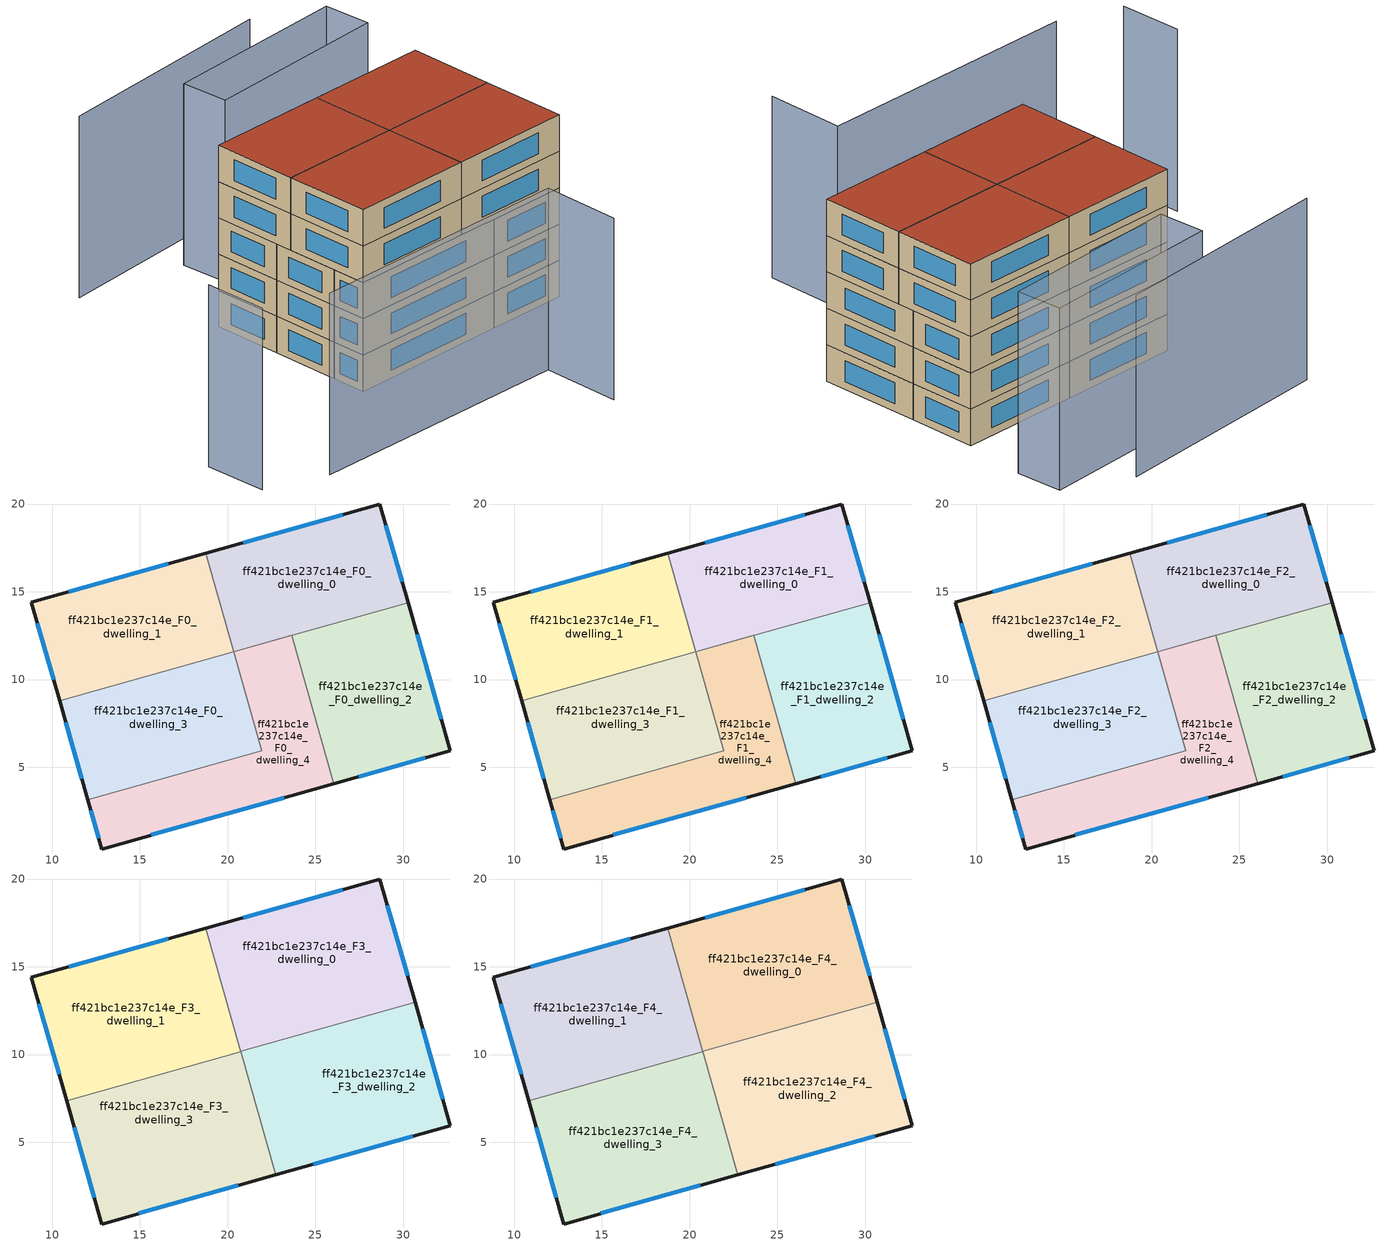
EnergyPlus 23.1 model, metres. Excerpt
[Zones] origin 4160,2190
ff421bc1e237c14e_F0_dwelling_0
 floor ground (EU_floor_Construction): 28.69,20 30.28,14.38 20.35,11.58 18.76,17.21 z0
 wall outside (EU_wall_Construction): 30.28,14.38 28.69,20 18.76,17.21 z0:3
 wall to ff421bc1e237c14e_F0_dwelling_1 (EU_wall_Construction): 18.76,17.21 20.35,11.58 z0:3
 wall to ff421bc1e237c14e_F0_dwelling_2 (EU_wall_Construction): 23.67,12.52 30.28,14.38 z0:3
 wall to ff421bc1e237c14e_F0_dwelling_3 (EU_wall_Construction): 20.35,11.58 23.67,12.52 z0:3
 window (EU_Window_Construction): 26.56,19.41 20.89,17.81 / 29.94,15.59 29.03,18.8 z0.64:2.36
ff421bc1e237c14e_F0_dwelling_1
 floor ground (EU_floor_Construction): 18.76,17.21 20.35,11.58 10.42,8.78 8.82,14.41 z0
 wall outside (EU_wall_Construction): 18.76,17.21 8.82,14.41 10.42,8.78 z0:3
 wall to ff421bc1e237c14e_F0_dwelling_3 (EU_wall_Construction): 10.42,8.78 20.35,11.58 z0:3
 window (EU_Window_Construction): 9.17,13.2 10.08,9.99 / 16.63,16.61 10.95,15 z0.64:2.36
ff421bc1e237c14e_F0_dwelling_2
 floor ground (EU_floor_Construction): 30.28,14.38 32.68,5.95 26.05,4.08 23.67,12.52 z0
 wall outside (EU_wall_Construction): 26.05,4.08 32.68,5.95 30.28,14.38 z0:3
 wall to ff421bc1e237c14e_F0_dwelling_4 (EU_wall_Construction): 23.67,12.52 26.05,4.08 z0:3
 window (EU_Window_Construction): 27.47,4.48 31.26,5.54 / 32.17,7.75 30.8,12.57 z0.64:2.36
ff421bc1e237c14e_F0_dwelling_3
 floor ground (EU_floor_Construction): 23.67,12.52 20.36,11.58 21.95,5.96 12.03,3.16 10.42,8.78 z0
 wall outside (EU_wall_Construction): 10.42,8.78 12.03,3.16 z0:3
 wall to ff421bc1e237c14e_F0_dwelling_4 (EU_wall_Construction): 12.03,3.16 21.95,5.96 20.36,11.58 23.67,12.52 z0:3
 window (EU_Window_Construction): 10.77,7.58 11.68,4.36 z0.64:2.36
ff421bc1e237c14e_F0_dwelling_4
 floor ground (EU_floor_Construction): 23.67,12.52 26.05,4.08 12.83,0.34 12.03,3.16 21.95,5.96 20.36,11.58 z0
 wall outside (EU_wall_Construction): 12.03,3.16 12.83,0.34 26.05,4.08 z0:3
 window (EU_Window_Construction): 15.66,1.14 23.22,3.28 / 12.2,2.56 12.66,0.95 z0.64:2.36
ff421bc1e237c14e_F1_dwelling_0
 floor to ff421bc1e237c14e_F0_dwelling_0 (EU_floor_Construction): 28.69,20 30.28,14.38 20.35,11.58 18.76,17.21 z3
 wall outside (EU_wall_Construction): 30.28,14.38 28.69,20 18.76,17.21 z3:6
 wall to ff421bc1e237c14e_F1_dwelling_1 (EU_wall_Construction): 18.76,17.21 20.35,11.58 z3:6
 wall to ff421bc1e237c14e_F1_dwelling_2 (EU_wall_Construction): 23.67,12.52 30.28,14.38 z3:6
 wall to ff421bc1e237c14e_F1_dwelling_3 (EU_wall_Construction): 20.35,11.58 23.67,12.52 z3:6
 window (EU_Window_Construction): 26.56,19.41 20.89,17.81 / 29.94,15.59 29.03,18.8 z3.64:5.36
ff421bc1e237c14e_F1_dwelling_1
 floor to ff421bc1e237c14e_F0_dwelling_1 (EU_floor_Construction): 18.76,17.21 20.35,11.58 10.42,8.78 8.82,14.41 z3
 wall outside (EU_wall_Construction): 18.76,17.21 8.82,14.41 10.42,8.78 z3:6
 wall to ff421bc1e237c14e_F1_dwelling_3 (EU_wall_Construction): 10.42,8.78 20.35,11.58 z3:6
 window (EU_Window_Construction): 9.17,13.2 10.08,9.99 / 16.63,16.61 10.95,15 z3.64:5.36
ff421bc1e237c14e_F1_dwelling_2
 floor to ff421bc1e237c14e_F0_dwelling_2 (EU_floor_Construction): 30.28,14.38 32.68,5.95 26.05,4.08 23.67,12.52 z3
 wall outside (EU_wall_Construction): 26.05,4.08 32.68,5.95 30.28,14.38 z3:6
 wall to ff421bc1e237c14e_F1_dwelling_4 (EU_wall_Construction): 23.67,12.52 26.05,4.08 z3:6
 window (EU_Window_Construction): 27.47,4.48 31.26,5.54 / 32.17,7.75 30.8,12.57 z3.64:5.36
ff421bc1e237c14e_F1_dwelling_3
 floor to ff421bc1e237c14e_F0_dwelling_3 (EU_floor_Construction): 23.67,12.52 20.36,11.58 21.95,5.96 12.03,3.16 10.42,8.78 z3
 wall outside (EU_wall_Construction): 10.42,8.78 12.03,3.16 z3:6
 wall to ff421bc1e237c14e_F1_dwelling_4 (EU_wall_Construction): 12.03,3.16 21.95,5.96 20.36,11.58 23.67,12.52 z3:6
 window (EU_Window_Construction): 10.77,7.58 11.68,4.36 z3.64:5.36
ff421bc1e237c14e_F1_dwelling_4
 floor to ff421bc1e237c14e_F0_dwelling_4 (EU_floor_Construction): 23.67,12.52 26.05,4.08 12.83,0.34 12.03,3.16 21.95,5.96 20.36,11.58 z3
 wall outside (EU_wall_Construction): 12.03,3.16 12.83,0.34 26.05,4.08 z3:6
 window (EU_Window_Construction): 15.66,1.14 23.22,3.28 / 12.2,2.56 12.66,0.95 z3.64:5.36
ff421bc1e237c14e_F2_dwelling_0
 floor to ff421bc1e237c14e_F1_dwelling_0 (EU_floor_Construction): 28.69,20 30.28,14.38 20.35,11.58 18.76,17.21 z6
 wall outside (EU_wall_Construction): 30.28,14.38 28.69,20 18.76,17.21 z6:9
 wall to ff421bc1e237c14e_F2_dwelling_1 (EU_wall_Construction): 18.76,17.21 20.35,11.58 z6:9
 wall to ff421bc1e237c14e_F2_dwelling_2 (EU_wall_Construction): 23.67,12.52 30.28,14.38 z6:9
 wall to ff421bc1e237c14e_F2_dwelling_3 (EU_wall_Construction): 20.35,11.58 23.67,12.52 z6:9
 window (EU_Window_Construction): 26.56,19.41 20.89,17.81 / 29.94,15.59 29.03,18.8 z6.64:8.36
ff421bc1e237c14e_F2_dwelling_1
 floor to ff421bc1e237c14e_F1_dwelling_1 (EU_floor_Construction): 18.76,17.21 20.35,11.58 10.42,8.78 8.82,14.41 z6
 wall outside (EU_wall_Construction): 18.76,17.21 8.82,14.41 10.42,8.78 z6:9
 wall to ff421bc1e237c14e_F2_dwelling_3 (EU_wall_Construction): 10.42,8.78 20.35,11.58 z6:9
 window (EU_Window_Construction): 9.17,13.2 10.08,9.99 / 16.63,16.61 10.95,15 z6.64:8.36
 ceiling adiabatic (EU_roof_Construction): 20.35,11.58 18.76,17.21 8.82,14.41 10.42,8.78 z9
ff421bc1e237c14e_F2_dwelling_2
 floor to ff421bc1e237c14e_F1_dwelling_2 (EU_floor_Construction): 30.28,14.38 32.68,5.95 26.05,4.08 23.67,12.52 z6
 wall outside (EU_wall_Construction): 26.05,4.08 32.68,5.95 30.28,14.38 z6:9
 wall to ff421bc1e237c14e_F2_dwelling_4 (EU_wall_Construction): 23.67,12.52 26.05,4.08 z6:9
 window (EU_Window_Construction): 27.47,4.48 31.26,5.54 / 32.17,7.75 30.8,12.57 z6.64:8.36
ff421bc1e237c14e_F2_dwelling_3
 floor to ff421bc1e237c14e_F1_dwelling_3 (EU_floor_Construction): 23.67,12.52 20.36,11.58 21.95,5.96 12.03,3.16 10.42,8.78 z6
 wall outside (EU_wall_Construction): 10.42,8.78 12.03,3.16 z6:9
 wall to ff421bc1e237c14e_F2_dwelling_4 (EU_wall_Construction): 12.03,3.16 21.95,5.96 20.36,11.58 23.67,12.52 z6:9
 window (EU_Window_Construction): 10.77,7.58 11.68,4.36 z6.64:8.36
 ceiling adiabatic (EU_roof_Construction): 20.75,10.17 20.35,11.58 10.42,8.78 10.83,7.38 20.76,10.18 z9
ff421bc1e237c14e_F2_dwelling_4
 floor to ff421bc1e237c14e_F1_dwelling_4 (EU_floor_Construction): 23.67,12.52 26.05,4.08 12.83,0.34 12.03,3.16 21.95,5.96 20.36,11.58 z6
 wall outside (EU_wall_Construction): 12.03,3.16 12.83,0.34 26.05,4.08 z6:9
 window (EU_Window_Construction): 15.66,1.14 23.22,3.28 / 12.2,2.56 12.66,0.95 z6.64:8.36
 ceiling adiabatic (EU_roof_Construction): 21.95,5.96 20.76,10.18 24.07,11.11 23.67,12.52 20.36,11.58 z9
ff421bc1e237c14e_F3_dwelling_0
 floor to ff421bc1e237c14e_F2_dwelling_0 (EU_floor_Construction): 28.69,20 30.28,14.38 20.35,11.58 18.76,17.21 z9
 floor to ff421bc1e237c14e_F2_dwelling_2 (EU_floor_Construction): 30.28,14.38 30.68,12.98 24.07,11.11 23.67,12.52 z9
 floor adiabatic (EU_floor_Construction): 23.67,12.52 24.07,11.11 20.76,10.18 20.36,11.58 z9
 floor to ff421bc1e237c14e_F2_dwelling_3 (EU_floor_Construction): 23.23,12.39 20.36,11.58 20.76,10.18 20.75,10.17 20.35,11.58 z9
 wall outside (EU_wall_Construction): 30.68,12.98 28.69,20 18.76,17.21 z9:12
 wall to ff421bc1e237c14e_F3_dwelling_1 (EU_wall_Construction): 18.76,17.21 20.75,10.17 z9:12
 wall to ff421bc1e237c14e_F3_dwelling_2 (EU_wall_Construction): 20.76,10.18 30.68,12.98 z9:12
 wall to ff421bc1e237c14e_F3_dwelling_3 (EU_wall_Construction): 20.75,10.17 20.76,10.18 z9:12
 window (EU_Window_Construction): 30.26,14.48 29.11,18.5 / 26.56,19.41 20.89,17.81 z9.64:11.36
ff421bc1e237c14e_F3_dwelling_1
 floor adiabatic (EU_floor_Construction): 18.76,17.21 20.35,11.58 20.75,10.17 10.83,7.38 8.82,14.41 z9
 wall outside (EU_wall_Construction): 18.76,17.21 8.82,14.41 10.83,7.38 z9:12
 wall to ff421bc1e237c14e_F3_dwelling_3 (EU_wall_Construction): 10.83,7.38 20.75,10.17 z9:12
 window (EU_Window_Construction): 9.25,12.9 10.4,8.88 / 16.63,16.61 10.95,15.01 z9.64:11.36
ff421bc1e237c14e_F3_dwelling_2
 floor to ff421bc1e237c14e_F2_dwelling_2 (EU_floor_Construction): 30.68,12.98 32.68,5.95 26.05,4.08 24.07,11.11 z9
 floor to ff421bc1e237c14e_F2_dwelling_4 (EU_floor_Construction): 24.07,11.11 26.05,4.08 22.75,3.14 20.76,10.18 z9
 wall outside (EU_wall_Construction): 22.75,3.14 32.68,5.95 30.68,12.98 z9:12
 wall to ff421bc1e237c14e_F3_dwelling_3 (EU_wall_Construction): 20.76,10.18 22.75,3.14 z9:12
 window (EU_Window_Construction): 32.25,7.45 31.11,11.47 / 24.87,3.74 30.55,5.34 z9.64:11.36
ff421bc1e237c14e_F3_dwelling_3
 floor to ff421bc1e237c14e_F2_dwelling_3 (EU_floor_Construction): 20.76,10.18 21.95,5.96 12.03,3.16 10.83,7.38 z9
 floor to ff421bc1e237c14e_F2_dwelling_4 (EU_floor_Construction): 20.76,10.18 22.75,3.14 12.83,0.34 12.03,3.16 21.95,5.96 z9
 wall outside (EU_wall_Construction): 10.83,7.38 12.83,0.34 22.75,3.14 z9:12
 window (EU_Window_Construction): 14.95,0.94 20.62,2.54 / 11.25,5.87 12.4,1.85 z9.64:11.36
ff421bc1e237c14e_F4_dwelling_0
 floor to ff421bc1e237c14e_F3_dwelling_0 (EU_floor_Construction): 28.69,20 30.68,12.98 20.75,10.17 18.76,17.21 z12
 wall outside (EU_wall_Construction): 30.68,12.98 28.69,20 18.76,17.21 z12:15
 wall to ff421bc1e237c14e_F4_dwelling_1 (EU_wall_Construction): 18.76,17.21 20.75,10.17 z12:15
 wall to ff421bc1e237c14e_F4_dwelling_2 (EU_wall_Construction): 20.76,10.18 30.68,12.98 z12:15
 wall to ff421bc1e237c14e_F4_dwelling_3 (EU_wall_Construction): 20.75,10.17 20.76,10.18 z12:15
 window (EU_Window_Construction): 30.26,14.48 29.11,18.5 / 26.56,19.41 20.89,17.81 z12.64:14.36
 roof outside (EU_roof_Construction): 30.68,12.98 28.69,20 18.76,17.21 20.75,10.17 z15
ff421bc1e237c14e_F4_dwelling_1
 floor to ff421bc1e237c14e_F3_dwelling_1 (EU_floor_Construction): 18.76,17.21 20.75,10.17 10.83,7.38 8.82,14.41 z12
 wall outside (EU_wall_Construction): 18.76,17.21 8.82,14.41 10.83,7.38 z12:15
 wall to ff421bc1e237c14e_F4_dwelling_3 (EU_wall_Construction): 10.83,7.38 20.75,10.17 z12:15
 window (EU_Window_Construction): 9.25,12.9 10.4,8.88 / 16.63,16.61 10.95,15.01 z12.64:14.36
 roof outside (EU_roof_Construction): 20.75,10.17 18.76,17.21 8.82,14.41 10.83,7.38 z15
ff421bc1e237c14e_F4_dwelling_2
 floor to ff421bc1e237c14e_F3_dwelling_2 (EU_floor_Construction): 30.68,12.98 32.68,5.95 22.75,3.14 20.76,10.18 z12
 wall outside (EU_wall_Construction): 22.75,3.14 32.68,5.95 30.68,12.98 z12:15
 wall to ff421bc1e237c14e_F4_dwelling_3 (EU_wall_Construction): 20.76,10.18 22.75,3.14 z12:15
 window (EU_Window_Construction): 32.25,7.45 31.11,11.47 / 24.87,3.74 30.55,5.34 z12.64:14.36
 roof outside (EU_roof_Construction): 32.68,5.95 30.68,12.98 20.76,10.18 22.75,3.14 z15
ff421bc1e237c14e_F4_dwelling_3
 floor to ff421bc1e237c14e_F3_dwelling_3 (EU_floor_Construction): 20.76,10.18 22.75,3.14 12.83,0.34 10.83,7.38 z12
 wall outside (EU_wall_Construction): 10.83,7.38 12.83,0.34 22.75,3.14 z12:15
 window (EU_Window_Construction): 14.95,0.94 20.62,2.54 / 11.25,5.87 12.4,1.85 z12.64:14.36
 roof outside (EU_roof_Construction): 22.75,3.14 20.76,10.18 10.83,7.38 12.83,0.34 z15
shading: 4.14,-9.67 26.2,-3.53 / 26.2,-3.53 27.99,-9.98 / -2.82,-4.08 -1.29,-9.22 / 20.7,30.29 2.31,23.48 / 11.47,23.98 26.57,29.24 / 26.57,29.24 27.88,25.49 / 27.88,25.49 12.77,20.23 / 12.77,20.23 11.47,23.98 z0:15
[Building]
EU S2 Campaign: North Axis=0; Terrain=City; Solar Distribution=FullExterior
[Site:Location]
Yerevan-Zvartnots.Intl.AP: Latitude=40.15; Longitude=44.383; Time Zone=4; Elevation=854
[SizingPeriod:WeatherFileDays]
AnnualSizingPeriod: Begin Month=1; Begin Day of Month=1; End Month=12; End Day of Month=31; Day of Week for Start Day=Monday; Use Weather File Daylight Saving Period=No; Use Weather File Rain and Snow Indicators=No
[MATERIAL]
EU_InternalMass_Material: Roughness=MediumRough; Thickness=0.1; Conductivity=1; Density=1800; Specific Heat=900; Thermal Absorptance=0.9; Solar Absorptance=0.7; Visible Absorptance=0.7
[MATERIAL:NOMASS] Roughness=MediumRough; Thermal Absorptance=0.9; Solar Absorptance=0.7; Visible Absorptance=0.7
Name | Thermal Resistance
EU_wall_NoMass | 1.05043
EU_roof_NoMass | 1.45357
EU_floor_NoMass | 0.478065
[WINDOWMATERIAL:SIMPLEGLAZINGSYSTEM]
EU_Window_SimpleGlazing: UFactor=2.5566; Solar Heat Gain Coefficient=0.75; Visible Transmittance=0.75
[CONSTRUCTION]
EU_wall_Construction: EU_wall_NoMass
EU_roof_Construction: EU_roof_NoMass
EU_floor_Construction: EU_floor_NoMass
EU_Window_Construction: EU_Window_SimpleGlazing
EU_InternalMass_Construction: EU_InternalMass_Material
[ZONE] Type=1; Multiplier=1; Ceiling Height=autocalculate; Floor Area=autocalculate; Part of Total Floor Area=Yes
Name | Volume
ff421bc1e237c14e_F0_dwelling_0; ff421bc1e237c14e_F1_dwelling_0; ff421bc1e237c14e_F2_dwelling_0 | 180.958
ff421bc1e237c14e_F3_dwelling_0; ff421bc1e237c14e_F4_dwelling_0 | 226.184
ff421bc1e237c14e_F0_dwelling_1; ff421bc1e237c14e_F1_dwelling_1; ff421bc1e237c14e_F2_dwelling_1 | 180.942
ff421bc1e237c14e_F3_dwelling_1; ff421bc1e237c14e_F4_dwelling_1 | 226.198
ff421bc1e237c14e_F0_dwelling_2; ff421bc1e237c14e_F1_dwelling_2; ff421bc1e237c14e_F2_dwelling_2 | 180.959
ff421bc1e237c14e_F3_dwelling_2; ff421bc1e237c14e_F4_dwelling_2 | 226.195
ff421bc1e237c14e_F0_dwelling_3; ff421bc1e237c14e_F1_dwelling_3; ff421bc1e237c14e_F2_dwelling_3 | 180.956
ff421bc1e237c14e_F3_dwelling_3; ff421bc1e237c14e_F4_dwelling_3 | 226.2
ff421bc1e237c14e_F0_dwelling_4; ff421bc1e237c14e_F1_dwelling_4; ff421bc1e237c14e_F2_dwelling_4 | 180.968
[INTERNALMASS] Construction=EU_InternalMass_Construction
Name | Zone or ZoneList | Surface Area
ff421bc1e237c14e_F0_dwelling_0_EU_InternalMass | ff421bc1e237c14e_F0_dwelling_0 | 60.3199
ff421bc1e237c14e_F0_dwelling_1_EU_InternalMass | ff421bc1e237c14e_F0_dwelling_1 | 60.3132
ff421bc1e237c14e_F0_dwelling_2_EU_InternalMass | ff421bc1e237c14e_F0_dwelling_2 | 60.3209
ff421bc1e237c14e_F0_dwelling_3_EU_InternalMass | ff421bc1e237c14e_F0_dwelling_3 | 60.3191
ff421bc1e237c14e_F0_dwelling_4_EU_InternalMass | ff421bc1e237c14e_F0_dwelling_4 | 60.3225
ff421bc1e237c14e_F1_dwelling_0_EU_InternalMass | ff421bc1e237c14e_F1_dwelling_0 | 60.3199
ff421bc1e237c14e_F1_dwelling_1_EU_InternalMass | ff421bc1e237c14e_F1_dwelling_1 | 60.3132
ff421bc1e237c14e_F1_dwelling_2_EU_InternalMass | ff421bc1e237c14e_F1_dwelling_2 | 60.3209
ff421bc1e237c14e_F1_dwelling_3_EU_InternalMass | ff421bc1e237c14e_F1_dwelling_3 | 60.3191
ff421bc1e237c14e_F1_dwelling_4_EU_InternalMass | ff421bc1e237c14e_F1_dwelling_4 | 60.3225
ff421bc1e237c14e_F2_dwelling_0_EU_InternalMass | ff421bc1e237c14e_F2_dwelling_0 | 60.3199
ff421bc1e237c14e_F2_dwelling_1_EU_InternalMass | ff421bc1e237c14e_F2_dwelling_1 | 60.3132
ff421bc1e237c14e_F2_dwelling_2_EU_InternalMass | ff421bc1e237c14e_F2_dwelling_2 | 60.3209
ff421bc1e237c14e_F2_dwelling_3_EU_InternalMass | ff421bc1e237c14e_F2_dwelling_3 | 60.3191
ff421bc1e237c14e_F2_dwelling_4_EU_InternalMass | ff421bc1e237c14e_F2_dwelling_4 | 60.3225
ff421bc1e237c14e_F3_dwelling_0_EU_InternalMass | ff421bc1e237c14e_F3_dwelling_0 | 75.3947
ff421bc1e237c14e_F3_dwelling_1_EU_InternalMass | ff421bc1e237c14e_F3_dwelling_1 | 75.3993
ff421bc1e237c14e_F3_dwelling_2_EU_InternalMass | ff421bc1e237c14e_F3_dwelling_2 | 75.3984
ff421bc1e237c14e_F3_dwelling_3_EU_InternalMass | ff421bc1e237c14e_F3_dwelling_3 | 75.4001
ff421bc1e237c14e_F4_dwelling_0_EU_InternalMass | ff421bc1e237c14e_F4_dwelling_0 | 75.3947
ff421bc1e237c14e_F4_dwelling_1_EU_InternalMass | ff421bc1e237c14e_F4_dwelling_1 | 75.3993
ff421bc1e237c14e_F4_dwelling_2_EU_InternalMass | ff421bc1e237c14e_F4_dwelling_2 | 75.3984
ff421bc1e237c14e_F4_dwelling_3_EU_InternalMass | ff421bc1e237c14e_F4_dwelling_3 | 75.4001
[OTHEREQUIPMENT] Fuel Type=Electricity; Design Level Calculation Method=Watts/Area; Power per Zone Floor Area=1; Fraction Latent=0; Fraction Radiant=0; Fraction Lost=0; Carbon Dioxide Generation Rate=0; EndUse Subcategory=EU_Step8_InternalGains
Name | Zone or ZoneList or Space or SpaceList | Schedule
EU_Step8_InternalGain_ff421bc1e237c14e_F0_dwelling_0_f000 | ff421bc1e237c14e_F0_dwelling_0 | EU_Step8_GainSchedule_ff421bc1e237c14e_F0_dwelling_0_f000
EU_Step8_InternalGain_ff421bc1e237c14e_F0_dwelling_1_f000 | ff421bc1e237c14e_F0_dwelling_1 | EU_Step8_GainSchedule_ff421bc1e237c14e_F0_dwelling_1_f000
EU_Step8_InternalGain_ff421bc1e237c14e_F0_dwelling_2_f000 | ff421bc1e237c14e_F0_dwelling_2 | EU_Step8_GainSchedule_ff421bc1e237c14e_F0_dwelling_2_f000
EU_Step8_InternalGain_ff421bc1e237c14e_F0_dwelling_3_f000 | ff421bc1e237c14e_F0_dwelling_3 | EU_Step8_GainSchedule_ff421bc1e237c14e_F0_dwelling_3_f000
EU_Step8_InternalGain_ff421bc1e237c14e_F0_dwelling_4_f000 | ff421bc1e237c14e_F0_dwelling_4 | EU_Step8_GainSchedule_ff421bc1e237c14e_F0_dwelling_4_f000
EU_Step8_InternalGain_ff421bc1e237c14e_F1_dwelling_0_f000 | ff421bc1e237c14e_F1_dwelling_0 | EU_Step8_GainSchedule_ff421bc1e237c14e_F1_dwelling_0_f000
EU_Step8_InternalGain_ff421bc1e237c14e_F1_dwelling_1_f000 | ff421bc1e237c14e_F1_dwelling_1 | EU_Step8_GainSchedule_ff421bc1e237c14e_F1_dwelling_1_f000
EU_Step8_InternalGain_ff421bc1e237c14e_F1_dwelling_2_f000 | ff421bc1e237c14e_F1_dwelling_2 | EU_Step8_GainSchedule_ff421bc1e237c14e_F1_dwelling_2_f000
EU_Step8_InternalGain_ff421bc1e237c14e_F1_dwelling_3_f000 | ff421bc1e237c14e_F1_dwelling_3 | EU_Step8_GainSchedule_ff421bc1e237c14e_F1_dwelling_3_f000
EU_Step8_InternalGain_ff421bc1e237c14e_F1_dwelling_4_f000 | ff421bc1e237c14e_F1_dwelling_4 | EU_Step8_GainSchedule_ff421bc1e237c14e_F1_dwelling_4_f000
EU_Step8_InternalGain_ff421bc1e237c14e_F2_dwelling_0_f000 | ff421bc1e237c14e_F2_dwelling_0 | EU_Step8_GainSchedule_ff421bc1e237c14e_F2_dwelling_0_f000
EU_Step8_InternalGain_ff421bc1e237c14e_F2_dwelling_1_f000 | ff421bc1e237c14e_F2_dwelling_1 | EU_Step8_GainSchedule_ff421bc1e237c14e_F2_dwelling_1_f000
EU_Step8_InternalGain_ff421bc1e237c14e_F2_dwelling_2_f000 | ff421bc1e237c14e_F2_dwelling_2 | EU_Step8_GainSchedule_ff421bc1e237c14e_F2_dwelling_2_f000
EU_Step8_InternalGain_ff421bc1e237c14e_F2_dwelling_3_f000 | ff421bc1e237c14e_F2_dwelling_3 | EU_Step8_GainSchedule_ff421bc1e237c14e_F2_dwelling_3_f000
EU_Step8_InternalGain_ff421bc1e237c14e_F2_dwelling_4_f000 | ff421bc1e237c14e_F2_dwelling_4 | EU_Step8_GainSchedule_ff421bc1e237c14e_F2_dwelling_4_f000
EU_Step8_InternalGain_ff421bc1e237c14e_F3_dwelling_0_f000 | ff421bc1e237c14e_F3_dwelling_0 | EU_Step8_GainSchedule_ff421bc1e237c14e_F3_dwelling_0_f000
EU_Step8_InternalGain_ff421bc1e237c14e_F3_dwelling_1_f000 | ff421bc1e237c14e_F3_dwelling_1 | EU_Step8_GainSchedule_ff421bc1e237c14e_F3_dwelling_1_f000
EU_Step8_InternalGain_ff421bc1e237c14e_F3_dwelling_2_f000 | ff421bc1e237c14e_F3_dwelling_2 | EU_Step8_GainSchedule_ff421bc1e237c14e_F3_dwelling_2_f000
EU_Step8_InternalGain_ff421bc1e237c14e_F3_dwelling_3_f000 | ff421bc1e237c14e_F3_dwelling_3 | EU_Step8_GainSchedule_ff421bc1e237c14e_F3_dwelling_3_f000
EU_Step8_InternalGain_ff421bc1e237c14e_F4_dwelling_0_f000 | ff421bc1e237c14e_F4_dwelling_0 | EU_Step8_GainSchedule_ff421bc1e237c14e_F4_dwelling_0_f000
EU_Step8_InternalGain_ff421bc1e237c14e_F4_dwelling_1_f000 | ff421bc1e237c14e_F4_dwelling_1 | EU_Step8_GainSchedule_ff421bc1e237c14e_F4_dwelling_1_f000
EU_Step8_InternalGain_ff421bc1e237c14e_F4_dwelling_2_f000 | ff421bc1e237c14e_F4_dwelling_2 | EU_Step8_GainSchedule_ff421bc1e237c14e_F4_dwelling_2_f000
EU_Step8_InternalGain_ff421bc1e237c14e_F4_dwelling_3_f000 | ff421bc1e237c14e_F4_dwelling_3 | EU_Step8_GainSchedule_ff421bc1e237c14e_F4_dwelling_3_f000
[ZONEVENTILATION:DESIGNFLOWRATE] Schedule=EU_AlwaysOn; Design Flow Rate Calculation Method=AirChanges/Hour; Air Changes per Hour=0.557805; Ventilation Type=Natural; Fan Pressure Rise=0; Fan Total Efficiency=1; Constant Term Coefficient=1; Temperature Term Coefficient=0; Velocity Term Coefficient=0; Velocity Squared Term Coefficient=0; Minimum Indoor Temperature=-100; Maximum Indoor Temperature=100; Delta Temperature=-100; Minimum Outdoor Temperature=-100; Maximum Outdoor Temperature=100; Maximum Wind Speed=40
Name | Zone or ZoneList or Space or SpaceList
EU_ConstantAir_ff421bc1e237c14e_F0_dwelling_0 | ff421bc1e237c14e_F0_dwelling_0
EU_ConstantAir_ff421bc1e237c14e_F0_dwelling_1 | ff421bc1e237c14e_F0_dwelling_1
EU_ConstantAir_ff421bc1e237c14e_F0_dwelling_2 | ff421bc1e237c14e_F0_dwelling_2
EU_ConstantAir_ff421bc1e237c14e_F0_dwelling_3 | ff421bc1e237c14e_F0_dwelling_3
EU_ConstantAir_ff421bc1e237c14e_F0_dwelling_4 | ff421bc1e237c14e_F0_dwelling_4
EU_ConstantAir_ff421bc1e237c14e_F1_dwelling_0 | ff421bc1e237c14e_F1_dwelling_0
EU_ConstantAir_ff421bc1e237c14e_F1_dwelling_1 | ff421bc1e237c14e_F1_dwelling_1
EU_ConstantAir_ff421bc1e237c14e_F1_dwelling_2 | ff421bc1e237c14e_F1_dwelling_2
EU_ConstantAir_ff421bc1e237c14e_F1_dwelling_3 | ff421bc1e237c14e_F1_dwelling_3
EU_ConstantAir_ff421bc1e237c14e_F1_dwelling_4 | ff421bc1e237c14e_F1_dwelling_4
EU_ConstantAir_ff421bc1e237c14e_F2_dwelling_0 | ff421bc1e237c14e_F2_dwelling_0
EU_ConstantAir_ff421bc1e237c14e_F2_dwelling_1 | ff421bc1e237c14e_F2_dwelling_1
EU_ConstantAir_ff421bc1e237c14e_F2_dwelling_2 | ff421bc1e237c14e_F2_dwelling_2
EU_ConstantAir_ff421bc1e237c14e_F2_dwelling_3 | ff421bc1e237c14e_F2_dwelling_3
EU_ConstantAir_ff421bc1e237c14e_F2_dwelling_4 | ff421bc1e237c14e_F2_dwelling_4
EU_ConstantAir_ff421bc1e237c14e_F3_dwelling_0 | ff421bc1e237c14e_F3_dwelling_0
EU_ConstantAir_ff421bc1e237c14e_F3_dwelling_1 | ff421bc1e237c14e_F3_dwelling_1
EU_ConstantAir_ff421bc1e237c14e_F3_dwelling_2 | ff421bc1e237c14e_F3_dwelling_2
EU_ConstantAir_ff421bc1e237c14e_F3_dwelling_3 | ff421bc1e237c14e_F3_dwelling_3
EU_ConstantAir_ff421bc1e237c14e_F4_dwelling_0 | ff421bc1e237c14e_F4_dwelling_0
EU_ConstantAir_ff421bc1e237c14e_F4_dwelling_1 | ff421bc1e237c14e_F4_dwelling_1
EU_ConstantAir_ff421bc1e237c14e_F4_dwelling_2 | ff421bc1e237c14e_F4_dwelling_2
EU_ConstantAir_ff421bc1e237c14e_F4_dwelling_3 | ff421bc1e237c14e_F4_dwelling_3
[HVACTEMPLATE:THERMOSTAT] Constant Heating Setpoint=20; Constant Cooling Setpoint=50
EU_HeatOnly_ff421bc1e237c14e_F0_dwelling_0; EU_HeatOnly_ff421bc1e237c14e_F0_dwelling_1; EU_HeatOnly_ff421bc1e237c14e_F0_dwelling_2; EU_HeatOnly_ff421bc1e237c14e_F0_dwelling_3; EU_HeatOnly_ff421bc1e237c14e_F0_dwelling_4; EU_HeatOnly_ff421bc1e237c14e_F1_dwelling_0; EU_HeatOnly_ff421bc1e237c14e_F1_dwelling_1; EU_HeatOnly_ff421bc1e237c14e_F1_dwelling_2; EU_HeatOnly_ff421bc1e237c14e_F1_dwelling_3; EU_HeatOnly_ff421bc1e237c14e_F1_dwelling_4; EU_HeatOnly_ff421bc1e237c14e_F2_dwelling_0; EU_HeatOnly_ff421bc1e237c14e_F2_dwelling_1; EU_HeatOnly_ff421bc1e237c14e_F2_dwelling_2; EU_HeatOnly_ff421bc1e237c14e_F2_dwelling_3; EU_HeatOnly_ff421bc1e237c14e_F2_dwelling_4; EU_HeatOnly_ff421bc1e237c14e_F3_dwelling_0; EU_HeatOnly_ff421bc1e237c14e_F3_dwelling_1; EU_HeatOnly_ff421bc1e237c14e_F3_dwelling_2; EU_HeatOnly_ff421bc1e237c14e_F3_dwelling_3; EU_HeatOnly_ff421bc1e237c14e_F4_dwelling_0; EU_HeatOnly_ff421bc1e237c14e_F4_dwelling_1; EU_HeatOnly_ff421bc1e237c14e_F4_dwelling_2; EU_HeatOnly_ff421bc1e237c14e_F4_dwelling_3
[HVACTEMPLATE:ZONE:IDEALLOADSAIRSYSTEM] System Availability Schedule=EU_AlwaysOn; Maximum Heating Supply Air Temperature=50; Minimum Cooling Supply Air Temperature=13; Maximum Heating Supply Air Humidity Ratio=0.0156; Minimum Cooling Supply Air Humidity Ratio=0.0077; Heating Limit=NoLimit; Cooling Limit=NoLimit; Heating Availability Schedule=EU_AlwaysOn; Cooling Availability Schedule=EU_CoolingOff; Dehumidification Control Type=ConstantSensibleHeatRatio; Cooling Sensible Heat Ratio=0.7; Dehumidification Setpoint=60; Humidification Control Type=None; Humidification Setpoint=30; Outdoor Air Method=None; Outdoor Air Flow Rate per Person=0.00944; Outdoor Air Flow Rate per Zone Floor Area=0; Outdoor Air Flow Rate per Zone=0; Demand Controlled Ventilation Type=None; Outdoor Air Economizer Type=NoEconomizer; Heat Recovery Type=None; Sensible Heat Recovery Effectiveness=0.7; Latent Heat Recovery Effectiveness=0.65
Name | Template Thermostat
ff421bc1e237c14e_F0_dwelling_0 | EU_HeatOnly_ff421bc1e237c14e_F0_dwelling_0
ff421bc1e237c14e_F0_dwelling_1 | EU_HeatOnly_ff421bc1e237c14e_F0_dwelling_1
ff421bc1e237c14e_F0_dwelling_2 | EU_HeatOnly_ff421bc1e237c14e_F0_dwelling_2
ff421bc1e237c14e_F0_dwelling_3 | EU_HeatOnly_ff421bc1e237c14e_F0_dwelling_3
ff421bc1e237c14e_F0_dwelling_4 | EU_HeatOnly_ff421bc1e237c14e_F0_dwelling_4
ff421bc1e237c14e_F1_dwelling_0 | EU_HeatOnly_ff421bc1e237c14e_F1_dwelling_0
ff421bc1e237c14e_F1_dwelling_1 | EU_HeatOnly_ff421bc1e237c14e_F1_dwelling_1
ff421bc1e237c14e_F1_dwelling_2 | EU_HeatOnly_ff421bc1e237c14e_F1_dwelling_2
ff421bc1e237c14e_F1_dwelling_3 | EU_HeatOnly_ff421bc1e237c14e_F1_dwelling_3
ff421bc1e237c14e_F1_dwelling_4 | EU_HeatOnly_ff421bc1e237c14e_F1_dwelling_4
ff421bc1e237c14e_F2_dwelling_0 | EU_HeatOnly_ff421bc1e237c14e_F2_dwelling_0
ff421bc1e237c14e_F2_dwelling_1 | EU_HeatOnly_ff421bc1e237c14e_F2_dwelling_1
ff421bc1e237c14e_F2_dwelling_2 | EU_HeatOnly_ff421bc1e237c14e_F2_dwelling_2
ff421bc1e237c14e_F2_dwelling_3 | EU_HeatOnly_ff421bc1e237c14e_F2_dwelling_3
ff421bc1e237c14e_F2_dwelling_4 | EU_HeatOnly_ff421bc1e237c14e_F2_dwelling_4
ff421bc1e237c14e_F3_dwelling_0 | EU_HeatOnly_ff421bc1e237c14e_F3_dwelling_0
ff421bc1e237c14e_F3_dwelling_1 | EU_HeatOnly_ff421bc1e237c14e_F3_dwelling_1
ff421bc1e237c14e_F3_dwelling_2 | EU_HeatOnly_ff421bc1e237c14e_F3_dwelling_2
ff421bc1e237c14e_F3_dwelling_3 | EU_HeatOnly_ff421bc1e237c14e_F3_dwelling_3
ff421bc1e237c14e_F4_dwelling_0 | EU_HeatOnly_ff421bc1e237c14e_F4_dwelling_0
ff421bc1e237c14e_F4_dwelling_1 | EU_HeatOnly_ff421bc1e237c14e_F4_dwelling_1
ff421bc1e237c14e_F4_dwelling_2 | EU_HeatOnly_ff421bc1e237c14e_F4_dwelling_2
ff421bc1e237c14e_F4_dwelling_3 | EU_HeatOnly_ff421bc1e237c14e_F4_dwelling_3
[SIZING:ZONE] Zone Cooling Design Supply Air Temperature Input Method=SupplyAirTemperature; Zone Cooling Design Supply Air Temperature=13; Zone Heating Design Supply Air Temperature Input Method=SupplyAirTemperature; Zone Heating Design Supply Air Temperature=50; Zone Cooling Design Supply Air Humidity Ratio=0.008; Zone Heating Design Supply Air Humidity Ratio=0.008; Cooling Design Air Flow Method=DesignDay; Cooling Design Air Flow Rate=0; Cooling Minimum Air Flow per Zone Floor Area=0.000762; Cooling Minimum Air Flow=0; Cooling Minimum Air Flow Fraction=0.2; Heating Design Air Flow Method=DesignDay; Heating Design Air Flow Rate=0; Heating Maximum Air Flow per Zone Floor Area=0.002032; Heating Maximum Air Flow=0.141576; Heating Maximum Air Flow Fraction=0.3; Account for Dedicated Outdoor Air System=No; Dedicated Outdoor Air System Control Strategy=NeutralSupplyAir; Dedicated Outdoor Air Low Setpoint Temperature for Design=autosize; Dedicated Outdoor Air High Setpoint Temperature for Design=autosize; Zone Load Sizing Method=Sensible Load Only No Latent Load; Zone Latent Cooling Design Supply Air Humidity Ratio Input Method=HumidityRatioDifference; Zone Cooling Design Supply Air Humidity Ratio Difference=0.005; Zone Latent Heating Design Supply Air Humidity Ratio Input Method=HumidityRatioDifference; Zone Humidification Design Supply Air Humidity Ratio Difference=0.005
ff421bc1e237c14e_F0_dwelling_0; ff421bc1e237c14e_F0_dwelling_1; ff421bc1e237c14e_F0_dwelling_2; ff421bc1e237c14e_F0_dwelling_3; ff421bc1e237c14e_F0_dwelling_4; ff421bc1e237c14e_F1_dwelling_0; ff421bc1e237c14e_F1_dwelling_1; ff421bc1e237c14e_F1_dwelling_2; ff421bc1e237c14e_F1_dwelling_3; ff421bc1e237c14e_F1_dwelling_4; ff421bc1e237c14e_F2_dwelling_0; ff421bc1e237c14e_F2_dwelling_1; ff421bc1e237c14e_F2_dwelling_2; ff421bc1e237c14e_F2_dwelling_3; ff421bc1e237c14e_F2_dwelling_4; ff421bc1e237c14e_F3_dwelling_0; ff421bc1e237c14e_F3_dwelling_1; ff421bc1e237c14e_F3_dwelling_2; ff421bc1e237c14e_F3_dwelling_3; ff421bc1e237c14e_F4_dwelling_0; ff421bc1e237c14e_F4_dwelling_1; ff421bc1e237c14e_F4_dwelling_2; ff421bc1e237c14e_F4_dwelling_3
[SCHEDULE:CONSTANT]
Name | Hourly Value
EU_AlwaysOn | 1
EU_CoolingOff | 0
[SCHEDULE:FILE] Column Number=1; Rows to Skip at Top=0; Number of Hours of Data=8760; Column Separator=Comma; Interpolate to Timestep=No; Minutes per Item=60; Adjust Schedule for Daylight Savings=Yes
Name | File
EU_Step8_GainSchedule_ff421bc1e237c14e_F0_dwelling_0_f000 | ../../schedules/ff421bc1e237c14e/ff421bc1e237c14e_F0_dwelling_0_f000_gain.csv
EU_Step8_GainSchedule_ff421bc1e237c14e_F0_dwelling_1_f000 | ../../schedules/ff421bc1e237c14e/ff421bc1e237c14e_F0_dwelling_1_f000_gain.csv
EU_Step8_GainSchedule_ff421bc1e237c14e_F0_dwelling_2_f000 | ../../schedules/ff421bc1e237c14e/ff421bc1e237c14e_F0_dwelling_2_f000_gain.csv
EU_Step8_GainSchedule_ff421bc1e237c14e_F0_dwelling_3_f000 | ../../schedules/ff421bc1e237c14e/ff421bc1e237c14e_F0_dwelling_3_f000_gain.csv
EU_Step8_GainSchedule_ff421bc1e237c14e_F0_dwelling_4_f000 | ../../schedules/ff421bc1e237c14e/ff421bc1e237c14e_F0_dwelling_4_f000_gain.csv
EU_Step8_GainSchedule_ff421bc1e237c14e_F1_dwelling_0_f000 | ../../schedules/ff421bc1e237c14e/ff421bc1e237c14e_F1_dwelling_0_f000_gain.csv
EU_Step8_GainSchedule_ff421bc1e237c14e_F1_dwelling_1_f000 | ../../schedules/ff421bc1e237c14e/ff421bc1e237c14e_F1_dwelling_1_f000_gain.csv
EU_Step8_GainSchedule_ff421bc1e237c14e_F1_dwelling_2_f000 | ../../schedules/ff421bc1e237c14e/ff421bc1e237c14e_F1_dwelling_2_f000_gain.csv
EU_Step8_GainSchedule_ff421bc1e237c14e_F1_dwelling_3_f000 | ../../schedules/ff421bc1e237c14e/ff421bc1e237c14e_F1_dwelling_3_f000_gain.csv
EU_Step8_GainSchedule_ff421bc1e237c14e_F1_dwelling_4_f000 | ../../schedules/ff421bc1e237c14e/ff421bc1e237c14e_F1_dwelling_4_f000_gain.csv
EU_Step8_GainSchedule_ff421bc1e237c14e_F2_dwelling_0_f000 | ../../schedules/ff421bc1e237c14e/ff421bc1e237c14e_F2_dwelling_0_f000_gain.csv
EU_Step8_GainSchedule_ff421bc1e237c14e_F2_dwelling_1_f000 | ../../schedules/ff421bc1e237c14e/ff421bc1e237c14e_F2_dwelling_1_f000_gain.csv
EU_Step8_GainSchedule_ff421bc1e237c14e_F2_dwelling_2_f000 | ../../schedules/ff421bc1e237c14e/ff421bc1e237c14e_F2_dwelling_2_f000_gain.csv
EU_Step8_GainSchedule_ff421bc1e237c14e_F2_dwelling_3_f000 | ../../schedules/ff421bc1e237c14e/ff421bc1e237c14e_F2_dwelling_3_f000_gain.csv
EU_Step8_GainSchedule_ff421bc1e237c14e_F2_dwelling_4_f000 | ../../schedules/ff421bc1e237c14e/ff421bc1e237c14e_F2_dwelling_4_f000_gain.csv
EU_Step8_GainSchedule_ff421bc1e237c14e_F3_dwelling_0_f000 | ../../schedules/ff421bc1e237c14e/ff421bc1e237c14e_F3_dwelling_0_f000_gain.csv
EU_Step8_GainSchedule_ff421bc1e237c14e_F3_dwelling_1_f000 | ../../schedules/ff421bc1e237c14e/ff421bc1e237c14e_F3_dwelling_1_f000_gain.csv
EU_Step8_GainSchedule_ff421bc1e237c14e_F3_dwelling_2_f000 | ../../schedules/ff421bc1e237c14e/ff421bc1e237c14e_F3_dwelling_2_f000_gain.csv
EU_Step8_GainSchedule_ff421bc1e237c14e_F3_dwelling_3_f000 | ../../schedules/ff421bc1e237c14e/ff421bc1e237c14e_F3_dwelling_3_f000_gain.csv
EU_Step8_GainSchedule_ff421bc1e237c14e_F4_dwelling_0_f000 | ../../schedules/ff421bc1e237c14e/ff421bc1e237c14e_F4_dwelling_0_f000_gain.csv
EU_Step8_GainSchedule_ff421bc1e237c14e_F4_dwelling_1_f000 | ../../schedules/ff421bc1e237c14e/ff421bc1e237c14e_F4_dwelling_1_f000_gain.csv
EU_Step8_GainSchedule_ff421bc1e237c14e_F4_dwelling_2_f000 | ../../schedules/ff421bc1e237c14e/ff421bc1e237c14e_F4_dwelling_2_f000_gain.csv
EU_Step8_GainSchedule_ff421bc1e237c14e_F4_dwelling_3_f000 | ../../schedules/ff421bc1e237c14e/ff421bc1e237c14e_F4_dwelling_3_f000_gain.csv
